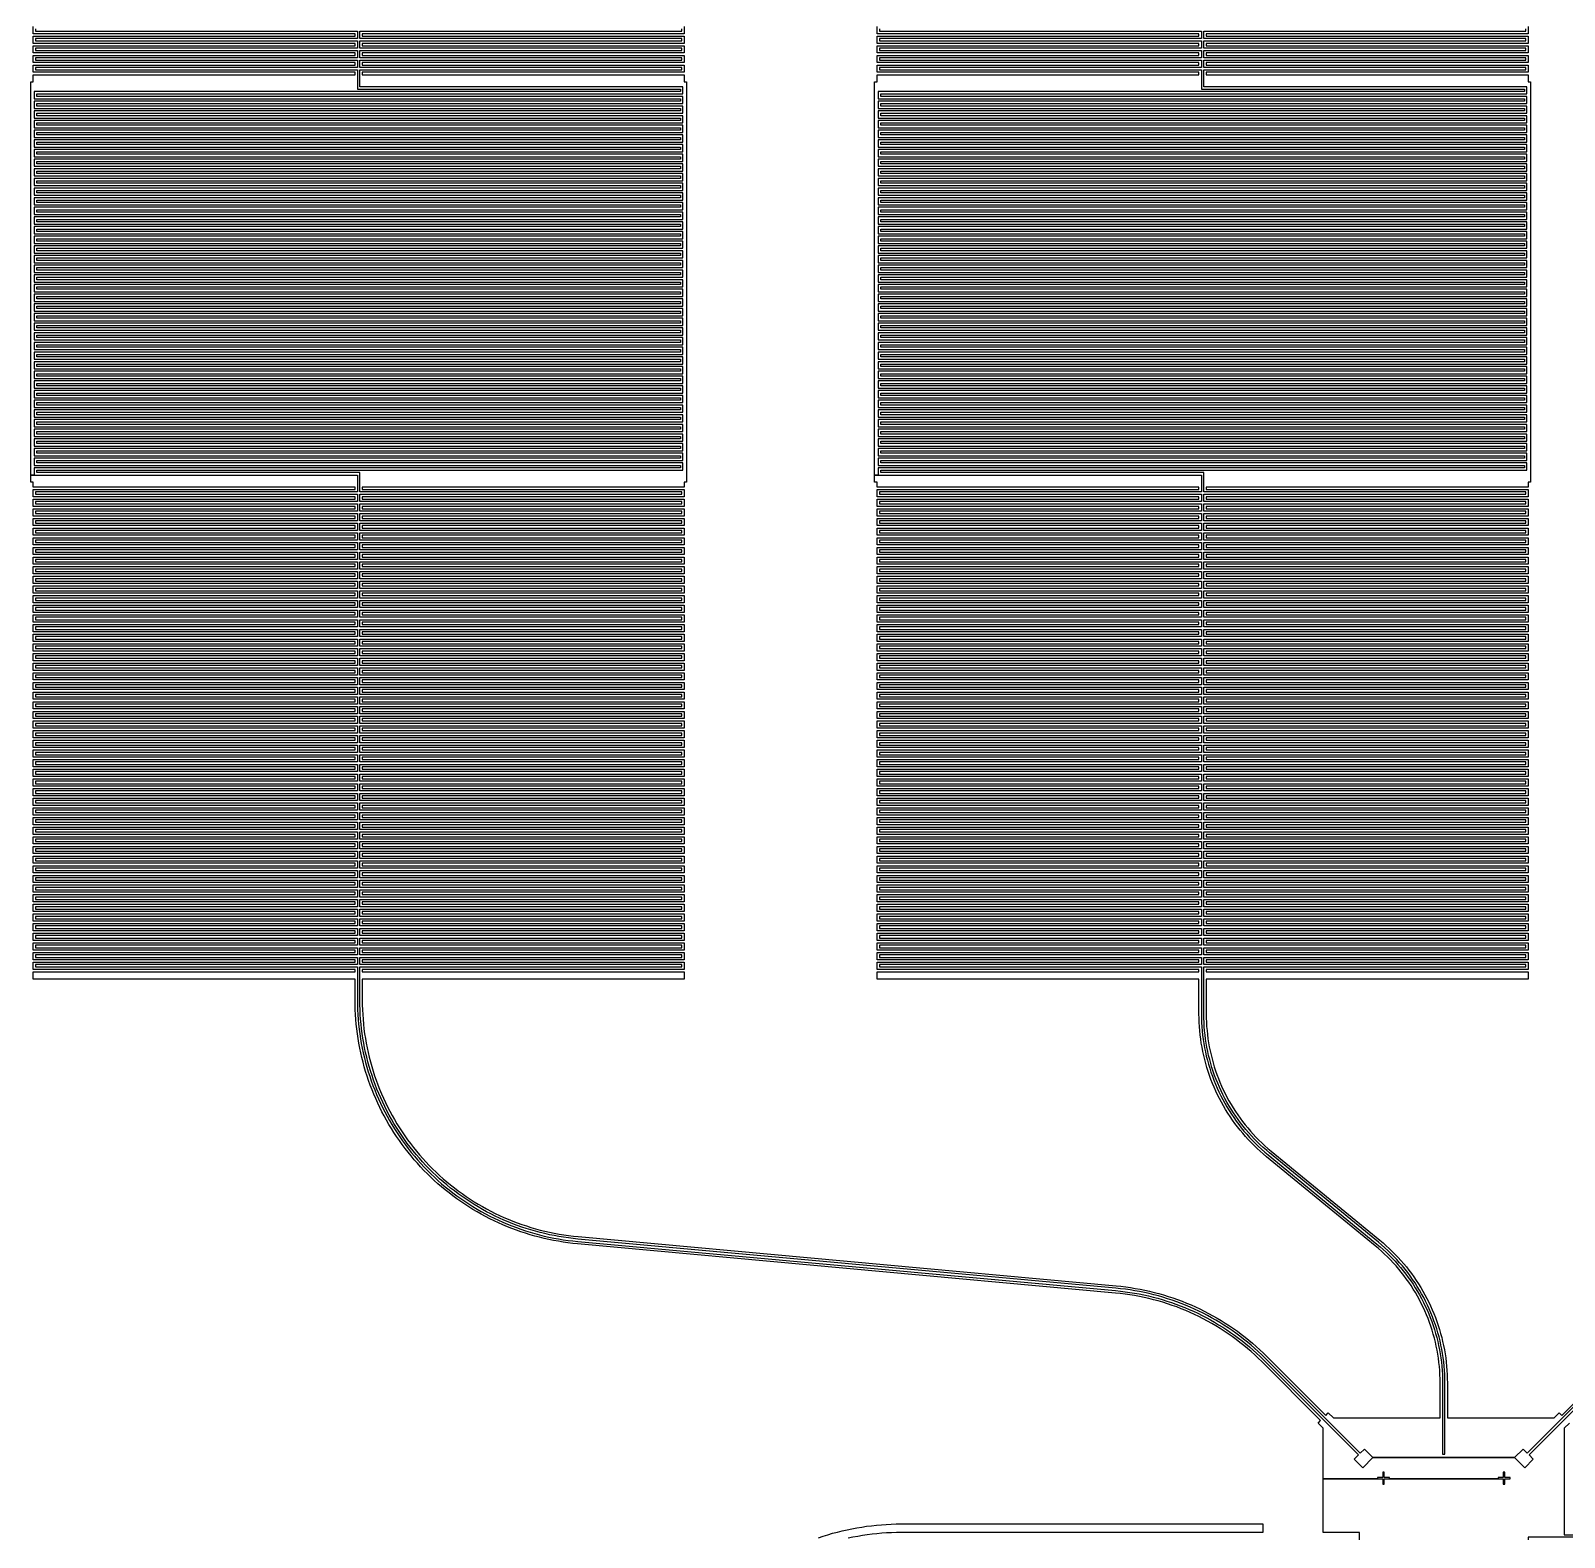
# Model space of a CAD drawing. Extents: x -2500 to 2500, y -2500 to 2500.
# Drawn here: x -1272 to 0, y 1 to 1250 of the extents above; entities that cross this region are included whole.
import ezdxf

# ---------------------------------------------------------------- set-up
doc = ezdxf.new("R2010")
doc.units = 0
doc.layers.add('L0D0', color=1, linetype='CONTINUOUS')

msp = doc.modelspace()

# ---------------------------------------------------------------- linework, layer by layer
at = {"layer": 'L0D0'}
for points in [[(-1268, 1252), (-1268, 1250), (-1001, 1250), (-1001, 1244), (-1268, 1244), (-1268, 1242), (-1001, 1242), (-1001, 1236), (-1268, 1236), (-1268, 1234), (-1001, 1234), (-1001, 1228), (-1268, 1228), (-1268, 1226), (-1001, 1226), (-1001, 1220), (-1268, 1220), (-1268, 1218), (-1001, 1218), (-1001, 1202), (-733, 1202), (-733, 1200), (-1269, 1200), (-1269, 1194), (-733, 1194), (-733, 1192), (-1269, 1192), (-1269, 1186), (-733, 1186), (-733, 1184), (-1269, 1184), (-1269, 1178), (-733, 1178), (-733, 1176), (-1269, 1176), (-1269, 1170), (-733, 1170), (-733, 1168), (-1269, 1168), (-1269, 1162), (-733, 1162), (-733, 1160), (-1269, 1160), (-1269, 1154), (-733, 1154), (-733, 1152), (-1269, 1152), (-1269, 1146), (-733, 1146), (-733, 1144), (-1269, 1144), (-1269, 1138), (-733, 1138), (-733, 1136), (-1269, 1136), (-1269, 1130), (-733, 1130), (-733, 1128), (-1269, 1128), (-1269, 1122), (-733, 1122), (-733, 1120), (-1269, 1120), (-1269, 1114), (-733, 1114), (-733, 1112), (-1269, 1112), (-1269, 1106), (-733, 1106), (-733, 1104), (-1269, 1104), (-1269, 1098), (-733, 1098), (-733, 1096), (-1269, 1096), (-1269, 1090), (-733, 1090), (-733, 1088), (-1269, 1088), (-1269, 1082), (-733, 1082), (-733, 1080), (-1269, 1080), (-1269, 1074), (-733, 1074), (-733, 1072), (-1269, 1072), (-1269, 1066), (-733, 1066), (-733, 1064), (-1269, 1064), (-1269, 1058), (-733, 1058), (-733, 1056), (-1269, 1056), (-1269, 1050), (-733, 1050), (-733, 1048), (-1269, 1048), (-1269, 1042), (-733, 1042), (-733, 1040), (-1269, 1040), (-1269, 1034), (-733, 1034), (-733, 1032), (-1269, 1032), (-1269, 1026), (-733, 1026), (-733, 1024), (-1269, 1024), (-1269, 1018), (-733, 1018), (-733, 1016), (-1269, 1016), (-1269, 1010), (-733, 1010), (-733, 1008), (-1269, 1008), (-1269, 1002), (-733, 1002), (-733, 1000), (-1269, 1000), (-1269, 994), (-733, 994), (-733, 992), (-1269, 992), (-1269, 986), (-733, 986), (-733, 984), (-1269, 984), (-1269, 978), (-733, 978), (-733, 976), (-1269, 976), (-1269, 970), (-733, 970), (-733, 968), (-1269, 968), (-1269, 962), (-733, 962), (-733, 960), (-1269, 960), (-1269, 954), (-733, 954), (-733, 952), (-1269, 952), (-1269, 946), (-733, 946), (-733, 944), (-1269, 944), (-1269, 938), (-733, 938), (-733, 936), (-1269, 936), (-1269, 930), (-733, 930), (-733, 928), (-1269, 928), (-1269, 922), (-733, 922), (-733, 920), (-1269, 920), (-1269, 914), (-733, 914), (-733, 912), (-1269, 912), (-1269, 906), (-733, 906), (-733, 904), (-1269, 904), (-1269, 898), (-733, 898), (-733, 896), (-1269, 896), (-1269, 890), (-733, 890), (-733, 888), (-1269, 888), (-1269, 882), (-1272, 882), (-1272, 1208), (-1270, 1208), (-1270, 1214), (-1003, 1214), (-1003, 1216), (-1270, 1216), (-1270, 1222), (-1003, 1222), (-1003, 1224), (-1270, 1224), (-1270, 1230), (-1003, 1230), (-1003, 1232), (-1270, 1232), (-1270, 1238), (-1003, 1238), (-1003, 1240), (-1270, 1240), (-1270, 1246), (-1003, 1246), (-1003, 1248), (-1270, 1248), (-1270, 1254)], [(66.874, 168.289), (-30.707, 70.707), (-34.243, 74.243), (-41.314, 67.172), (-158.686, 67.172), (-165.757, 74.243), (-169.293, 70.707), (-248.133, 149.547), (-250.979, 152.338), (-253.881, 155.072), (-256.836, 157.748), (-259.844, 160.364), (-262.903, 162.921), (-266.013, 165.416), (-269.171, 167.849), (-272.376, 170.219), (-275.629, 172.526), (-278.926, 174.767), (-282.267, 176.942), (-285.65, 179.05), (-289.075, 181.092), (-292.539, 183.064), (-296.042, 184.968), (-299.582, 186.802), (-303.158, 188.565), (-306.768, 190.257), (-310.411, 191.877), (-314.085, 193.424), (-317.789, 194.898), (-321.522, 196.299), (-325.282, 197.625), (-329.067, 198.877), (-332.876, 200.053), (-336.708, 201.153), (-340.561, 202.177), (-344.434, 203.124), (-348.324, 203.995), (-352.231, 204.788), (-356.153, 205.503), (-360.089, 206.141), (-364.036, 206.7), (-367.994, 207.181), (-371.96, 207.583), (-818.119, 248.375), (-822.077, 248.777), (-826.027, 249.258), (-829.966, 249.818), (-833.894, 250.456), (-837.808, 251.173), (-841.706, 251.968), (-845.588, 252.841), (-849.452, 253.791), (-853.296, 254.818), (-857.119, 255.922), (-860.919, 257.102), (-864.694, 258.358), (-868.444, 259.689), (-872.166, 261.095), (-875.86, 262.575), (-879.523, 264.128), (-883.154, 265.755), (-886.752, 267.453), (-890.316, 269.224), (-893.843, 271.065), (-897.333, 272.976), (-900.784, 274.957), (-904.194, 277.006), (-907.563, 279.123), (-910.889, 281.307), (-914.171, 283.557), (-917.406, 285.873), (-920.595, 288.252), (-923.736, 290.695), (-926.828, 293.2), (-929.868, 295.766), (-932.857, 298.393), (-935.793, 301.079), (-938.674, 303.823), (-941.5, 306.624), (-944.269, 309.481), (-946.981, 312.393), (-949.634, 315.358), (-952.227, 318.376), (-954.759, 321.446), (-957.229, 324.565), (-959.637, 327.733), (-961.98, 330.948), (-964.259, 334.21), (-966.472, 337.516), (-968.619, 340.867), (-970.698, 344.259), (-972.709, 347.692), (-974.651, 351.165), (-976.523, 354.676), (-978.325, 358.224), (-980.055, 361.807), (-981.713, 365.424), (-983.299, 369.073), (-984.811, 372.753), (-986.25, 376.463), (-987.614, 380.201), (-988.903, 383.965), (-990.116, 387.755), (-991.254, 391.567), (-992.315, 395.402), (-993.299, 399.258), (-994.206, 403.132), (-995.035, 407.023), (-995.787, 410.931), (-996.46, 414.852), (-997.054, 418.786), (-997.57, 422.732), (-998.006, 426.687), (-998.364, 430.65), (-998.642, 434.619), (-998.841, 438.593), (-998.96, 442.57), (-999, 446.548), (-999, 474), (-732, 474), (-732, 476), (-999, 476), (-999, 482), (-732, 482), (-732, 484), (-999, 484), (-999, 490), (-732, 490), (-732, 492), (-999, 492), (-999, 498), (-732, 498), (-732, 500), (-999, 500), (-999, 506), (-732, 506), (-732, 508), (-999, 508), (-999, 514), (-732, 514), (-732, 516), (-999, 516), (-999, 522), (-732, 522), (-732, 524), (-999, 524), (-999, 530), (-732, 530), (-732, 532), (-999, 532), (-999, 538), (-732, 538), (-732, 540), (-999, 540), (-999, 546), (-732, 546), (-732, 548), (-999, 548), (-999, 554), (-732, 554), (-732, 556), (-999, 556), (-999, 562), (-732, 562), (-732, 564), (-999, 564), (-999, 570), (-732, 570), (-732, 572), (-999, 572), (-999, 578), (-732, 578), (-732, 580), (-999, 580), (-999, 586), (-732, 586), (-732, 588), (-999, 588), (-999, 594), (-732, 594), (-732, 596), (-999, 596), (-999, 602), (-732, 602), (-732, 604), (-999, 604), (-999, 610), (-732, 610), (-732, 612), (-999, 612), (-999, 618), (-732, 618), (-732, 620), (-999, 620), (-999, 626), (-732, 626), (-732, 628), (-999, 628), (-999, 634), (-732, 634), (-732, 636), (-999, 636), (-999, 642), (-732, 642), (-732, 644), (-999, 644), (-999, 650), (-732, 650), (-732, 652), (-999, 652), (-999, 658), (-732, 658), (-732, 660), (-999, 660), (-999, 666), (-732, 666), (-732, 668), (-999, 668), (-999, 674), (-732, 674), (-732, 676), (-999, 676), (-999, 682), (-732, 682), (-732, 684), (-999, 684), (-999, 690), (-732, 690), (-732, 692), (-999, 692), (-999, 698), (-732, 698), (-732, 700), (-999, 700), (-999, 706), (-732, 706), (-732, 708), (-999, 708), (-999, 714), (-732, 714), (-732, 716), (-999, 716), (-999, 722), (-732, 722), (-732, 724), (-999, 724), (-999, 730), (-732, 730), (-732, 732), (-999, 732), (-999, 738), (-732, 738), (-732, 740), (-999, 740), (-999, 746), (-732, 746), (-732, 748), (-999, 748), (-999, 754), (-732, 754), (-732, 756), (-999, 756), (-999, 762), (-732, 762), (-732, 764), (-999, 764), (-999, 770), (-732, 770), (-732, 772), (-999, 772), (-999, 778), (-732, 778), (-732, 780), (-999, 780), (-999, 786), (-732, 786), (-732, 788), (-999, 788), (-999, 794), (-732, 794), (-732, 796), (-999, 796), (-999, 802), (-732, 802), (-732, 804), (-999, 804), (-999, 810), (-732, 810), (-732, 812), (-999, 812), (-999, 818), (-732, 818), (-732, 820), (-999, 820), (-999, 826), (-732, 826), (-732, 828), (-999, 828), (-999, 834), (-732, 834), (-732, 836), (-999, 836), (-999, 842), (-732, 842), (-732, 844), (-999, 844), (-999, 850), (-732, 850), (-732, 852), (-999, 852), (-999, 858), (-732, 858), (-732, 860), (-999, 860), (-999, 866), (-732, 866), (-732, 868), (-999, 868), (-999, 884), (-1267, 884), (-1267, 886), (-731, 886), (-731, 892), (-1267, 892), (-1267, 894), (-731, 894), (-731, 900), (-1267, 900), (-1267, 902), (-731, 902), (-731, 908), (-1267, 908), (-1267, 910), (-731, 910), (-731, 916), (-1267, 916), (-1267, 918), (-731, 918), (-731, 924), (-1267, 924), (-1267, 926), (-731, 926), (-731, 932), (-1267, 932), (-1267, 934), (-731, 934), (-731, 940), (-1267, 940), (-1267, 942), (-731, 942), (-731, 948), (-1267, 948), (-1267, 950), (-731, 950), (-731, 956), (-1267, 956), (-1267, 958), (-731, 958), (-731, 964), (-1267, 964), (-1267, 966), (-731, 966), (-731, 972), (-1267, 972), (-1267, 974), (-731, 974), (-731, 980), (-1267, 980), (-1267, 982), (-731, 982), (-731, 988), (-1267, 988), (-1267, 990), (-731, 990), (-731, 996), (-1267, 996), (-1267, 998), (-731, 998), (-731, 1004), (-1267, 1004), (-1267, 1006), (-731, 1006), (-731, 1012), (-1267, 1012), (-1267, 1014), (-731, 1014), (-731, 1020), (-1267, 1020), (-1267, 1022), (-731, 1022), (-731, 1028), (-1267, 1028), (-1267, 1030), (-731, 1030), (-731, 1036), (-1267, 1036), (-1267, 1038), (-731, 1038), (-731, 1044), (-1267, 1044), (-1267, 1046), (-731, 1046), (-731, 1052), (-1267, 1052), (-1267, 1054), (-731, 1054), (-731, 1060), (-1267, 1060), (-1267, 1062), (-731, 1062), (-731, 1068), (-1267, 1068), (-1267, 1070), (-731, 1070), (-731, 1076), (-1267, 1076), (-1267, 1078), (-731, 1078), (-731, 1084), (-1267, 1084), (-1267, 1086), (-731, 1086), (-731, 1092), (-1267, 1092), (-1267, 1094), (-731, 1094), (-731, 1100), (-1267, 1100), (-1267, 1102), (-731, 1102), (-731, 1108), (-1267, 1108), (-1267, 1110), (-731, 1110), (-731, 1116), (-1267, 1116), (-1267, 1118), (-731, 1118), (-731, 1124), (-1267, 1124), (-1267, 1126), (-731, 1126), (-731, 1132), (-1267, 1132), (-1267, 1134), (-731, 1134), (-731, 1140), (-1267, 1140), (-1267, 1142), (-731, 1142), (-731, 1148), (-1267, 1148), (-1267, 1150), (-731, 1150), (-731, 1156), (-1267, 1156), (-1267, 1158), (-731, 1158), (-731, 1164), (-1267, 1164), (-1267, 1166), (-731, 1166), (-731, 1172), (-1267, 1172), (-1267, 1174), (-731, 1174), (-731, 1180), (-1267, 1180), (-1267, 1182), (-731, 1182), (-731, 1188), (-1267, 1188), (-1267, 1190), (-731, 1190), (-731, 1196), (-1267, 1196), (-1267, 1198), (-731, 1198), (-731, 1204), (-999, 1204), (-999, 1218), (-732, 1218), (-732, 1220), (-999, 1220), (-999, 1226), (-732, 1226), (-732, 1228), (-999, 1228), (-999, 1234), (-732, 1234), (-732, 1236), (-999, 1236), (-999, 1242), (-732, 1242), (-732, 1244), (-999, 1244), (-999, 1250), (-732, 1250), (-732, 1252)], [(-730, 1254), (-730, 1248), (-997, 1248), (-997, 1246), (-730, 1246), (-730, 1240), (-997, 1240), (-997, 1238), (-730, 1238), (-730, 1232), (-997, 1232), (-997, 1230), (-730, 1230), (-730, 1224), (-997, 1224), (-997, 1222), (-730, 1222), (-730, 1216), (-997, 1216), (-997, 1214), (-730, 1214), (-730, 1208), (-728, 1208), (-728, 876), (-730, 876), (-730, 872), (-997, 872), (-997, 870), (-730, 870), (-730, 864), (-997, 864), (-997, 862), (-730, 862), (-730, 856), (-997, 856), (-997, 854), (-730, 854), (-730, 848), (-997, 848), (-997, 846), (-730, 846), (-730, 840), (-997, 840), (-997, 838), (-730, 838), (-730, 832), (-997, 832), (-997, 830), (-730, 830), (-730, 824), (-997, 824), (-997, 822), (-730, 822), (-730, 816), (-997, 816), (-997, 814), (-730, 814), (-730, 808), (-997, 808), (-997, 806), (-730, 806), (-730, 800), (-997, 800), (-997, 798), (-730, 798), (-730, 792), (-997, 792), (-997, 790), (-730, 790), (-730, 784), (-997, 784), (-997, 782), (-730, 782), (-730, 776), (-997, 776), (-997, 774), (-730, 774), (-730, 768), (-997, 768), (-997, 766), (-730, 766), (-730, 760), (-997, 760), (-997, 758), (-730, 758), (-730, 752), (-997, 752), (-997, 750), (-730, 750), (-730, 744), (-997, 744), (-997, 742), (-730, 742), (-730, 736), (-997, 736), (-997, 734), (-730, 734), (-730, 728), (-997, 728), (-997, 726), (-730, 726), (-730, 720), (-997, 720), (-997, 718), (-730, 718), (-730, 712), (-997, 712), (-997, 710), (-730, 710), (-730, 704), (-997, 704), (-997, 702), (-730, 702), (-730, 696), (-997, 696), (-997, 694), (-730, 694), (-730, 688), (-997, 688), (-997, 686), (-730, 686), (-730, 680), (-997, 680), (-997, 678), (-730, 678), (-730, 672), (-997, 672), (-997, 670), (-730, 670), (-730, 664), (-997, 664), (-997, 662), (-730, 662), (-730, 656), (-997, 656), (-997, 654), (-730, 654), (-730, 648), (-997, 648), (-997, 646), (-730, 646), (-730, 640), (-997, 640), (-997, 638), (-730, 638), (-730, 632), (-997, 632), (-997, 630), (-730, 630), (-730, 624), (-997, 624), (-997, 622), (-730, 622), (-730, 616), (-997, 616), (-997, 614), (-730, 614), (-730, 608), (-997, 608), (-997, 606), (-730, 606), (-730, 600), (-997, 600), (-997, 598), (-730, 598), (-730, 592), (-997, 592), (-997, 590), (-730, 590), (-730, 584), (-997, 584), (-997, 582), (-730, 582), (-730, 576), (-997, 576), (-997, 574), (-730, 574), (-730, 568), (-997, 568), (-997, 566), (-730, 566), (-730, 560), (-997, 560), (-997, 558), (-730, 558), (-730, 552), (-997, 552), (-997, 550), (-730, 550), (-730, 544), (-997, 544), (-997, 542), (-730, 542), (-730, 536), (-997, 536), (-997, 534), (-730, 534), (-730, 528), (-997, 528), (-997, 526), (-730, 526), (-730, 520), (-997, 520), (-997, 518), (-730, 518), (-730, 512), (-997, 512), (-997, 510), (-730, 510), (-730, 504), (-997, 504), (-997, 502), (-730, 502), (-730, 496), (-997, 496), (-997, 494), (-730, 494), (-730, 488), (-997, 488), (-997, 486), (-730, 486), (-730, 480), (-997, 480), (-997, 478), (-730, 478), (-730, 472), (-997, 472), (-997, 470), (-730, 470), (-730, 464), (-997, 464), (-997, 446.548), (-996.96, 442.556), (-996.838, 438.565), (-996.636, 434.577), (-996.353, 430.594), (-995.989, 426.618), (-995.545, 422.65), (-995.02, 418.691), (-994.416, 414.745), (-993.731, 410.811), (-992.967, 406.892), (-992.124, 402.989), (-991.202, 399.104), (-990.201, 395.239), (-989.122, 391.394), (-987.965, 387.573), (-986.731, 383.775), (-985.421, 380.004), (-984.034, 376.259), (-982.571, 372.544), (-981.034, 368.859), (-979.422, 365.206), (-977.737, 361.586), (-975.978, 358.001), (-974.148, 354.453), (-972.245, 350.942), (-970.272, 347.471), (-968.229, 344.04), (-966.117, 340.652), (-963.937, 337.307), (-961.689, 334.006), (-959.375, 330.753), (-956.995, 327.546), (-954.551, 324.389), (-952.043, 321.282), (-949.473, 318.226), (-946.842, 315.223), (-944.15, 312.274), (-941.399, 309.38), (-938.59, 306.542), (-935.724, 303.762), (-932.802, 301.04), (-929.826, 298.379), (-926.796, 295.778), (-923.714, 293.239), (-920.582, 290.763), (-917.4, 288.351), (-914.169, 286.004), (-910.892, 283.724), (-907.569, 281.509), (-904.202, 279.363), (-900.792, 277.286), (-897.341, 275.278), (-893.85, 273.34), (-890.32, 271.473), (-886.753, 269.679), (-883.151, 267.957), (-879.514, 266.308), (-875.845, 264.734), (-872.144, 263.234), (-868.414, 261.809), (-864.656, 260.461), (-860.871, 259.189), (-857.061, 257.993), (-853.228, 256.876), (-849.373, 255.836), (-845.498, 254.874), (-841.604, 253.992), (-837.692, 253.188), (-833.766, 252.464), (-829.825, 251.819), (-825.872, 251.255), (-821.909, 250.771), (-817.937, 250.367), (-371.778, 209.575), (-367.772, 209.169), (-363.775, 208.683), (-359.789, 208.118), (-355.814, 207.474), (-351.853, 206.752), (-347.907, 205.951), (-343.978, 205.072), (-340.067, 204.115), (-336.175, 203.081), (-332.305, 201.969), (-328.458, 200.782), (-324.635, 199.518), (-320.838, 198.178), (-317.068, 196.764), (-313.327, 195.275), (-309.616, 193.712), (-305.937, 192.076), (-302.291, 190.367), (-298.68, 188.587), (-295.105, 186.735), (-291.567, 184.812), (-288.068, 182.82), (-284.609, 180.758), (-281.192, 178.629), (-277.818, 176.432), (-274.488, 174.168), (-271.203, 171.839), (-267.966, 169.446), (-264.776, 166.988), (-261.636, 164.468), (-258.547, 161.886), (-255.509, 159.243), (-252.524, 156.541), (-249.593, 153.78), (-246.718, 150.961), (-197.879, 102.121), (-195.757, 104.243), (-191.515, 100), (-103, 100), (-103, 129.018), (-103.04, 132.437), (-103.159, 135.855), (-103.358, 139.269), (-103.636, 142.677), (-103.993, 146.078), (-104.43, 149.469), (-104.945, 152.85), (-105.538, 156.217), (-106.21, 159.57), (-106.96, 162.906), (-107.786, 166.224), (-108.69, 169.522), (-109.671, 172.798), (-110.727, 176.051), (-111.859, 179.277), (-113.065, 182.477), (-114.346, 185.648), (-115.7, 188.788), (-117.126, 191.896), (-118.625, 194.969), (-120.194, 198.007), (-121.834, 201.008), (-123.543, 203.97), (-125.321, 206.891), (-127.166, 209.77), (-129.078, 212.605), (-131.055, 215.395), (-133.096, 218.139), (-135.201, 220.834), (-137.367, 223.479), (-139.595, 226.074), (-141.883, 228.615), (-144.229, 231.103), (-146.632, 233.536), (-149.091, 235.912), (-151.605, 238.23), (-154.171, 240.49), (-156.79, 242.688), (-247.014, 316.672), (-249.671, 318.901), (-252.276, 321.19), (-254.829, 323.537), (-257.328, 325.942), (-259.771, 328.402), (-262.159, 330.917), (-264.488, 333.486), (-266.759, 336.107), (-268.97, 338.779), (-271.12, 341.5), (-273.208, 344.269), (-275.232, 347.084), (-277.192, 349.945), (-279.086, 352.85), (-280.915, 355.797), (-282.676, 358.784), (-284.369, 361.811), (-285.993, 364.875), (-287.547, 367.975), (-289.03, 371.109), (-290.442, 374.277), (-291.782, 377.475), (-293.048, 380.704), (-294.242, 383.96), (-295.361, 387.242), (-296.406, 390.549), (-297.375, 393.878), (-298.269, 397.229), (-299.087, 400.599), (-299.828, 403.987), (-300.492, 407.39), (-301.078, 410.808), (-301.587, 414.239), (-302.018, 417.679), (-302.372, 421.129), (-302.646, 424.586), (-302.843, 428.049), (-302.961, 431.514), (-303, 434.982), (-303, 464), (-570, 464), (-570, 470), (-303, 470), (-303, 472), (-570, 472), (-570, 478), (-303, 478), (-303, 480), (-570, 480), (-570, 486), (-303, 486), (-303, 488), (-570, 488), (-570, 494), (-303, 494), (-303, 496), (-570, 496), (-570, 502), (-303, 502), (-303, 504), (-570, 504), (-570, 510), (-303, 510), (-303, 512), (-570, 512), (-570, 518), (-303, 518), (-303, 520), (-570, 520), (-570, 526), (-303, 526), (-303, 528), (-570, 528), (-570, 534), (-303, 534), (-303, 536), (-570, 536), (-570, 542), (-303, 542), (-303, 544), (-570, 544), (-570, 550), (-303, 550), (-303, 552), (-570, 552), (-570, 558), (-303, 558), (-303, 560), (-570, 560), (-570, 566), (-303, 566), (-303, 568), (-570, 568), (-570, 574), (-303, 574), (-303, 576), (-570, 576), (-570, 582), (-303, 582), (-303, 584), (-570, 584), (-570, 590), (-303, 590), (-303, 592), (-570, 592), (-570, 598), (-303, 598), (-303, 600), (-570, 600), (-570, 606), (-303, 606), (-303, 608), (-570, 608), (-570, 614), (-303, 614), (-303, 616), (-570, 616), (-570, 622), (-303, 622), (-303, 624), (-570, 624), (-570, 630), (-303, 630), (-303, 632), (-570, 632), (-570, 638), (-303, 638), (-303, 640), (-570, 640), (-570, 646), (-303, 646), (-303, 648), (-570, 648), (-570, 654), (-303, 654), (-303, 656), (-570, 656), (-570, 662), (-303, 662), (-303, 664), (-570, 664), (-570, 670), (-303, 670), (-303, 672), (-570, 672), (-570, 678), (-303, 678), (-303, 680), (-570, 680), (-570, 686), (-303, 686), (-303, 688), (-570, 688), (-570, 694), (-303, 694), (-303, 696), (-570, 696), (-570, 702), (-303, 702), (-303, 704), (-570, 704), (-570, 710), (-303, 710), (-303, 712), (-570, 712), (-570, 718), (-303, 718), (-303, 720), (-570, 720), (-570, 726), (-303, 726), (-303, 728), (-570, 728), (-570, 734), (-303, 734), (-303, 736), (-570, 736), (-570, 742), (-303, 742), (-303, 744), (-570, 744), (-570, 750), (-303, 750), (-303, 752), (-570, 752), (-570, 758), (-303, 758), (-303, 760), (-570, 760), (-570, 766), (-303, 766), (-303, 768), (-570, 768), (-570, 774), (-303, 774), (-303, 776), (-570, 776), (-570, 782), (-303, 782), (-303, 784), (-570, 784), (-570, 790), (-303, 790), (-303, 792), (-570, 792), (-570, 798), (-303, 798), (-303, 800), (-570, 800), (-570, 806), (-303, 806), (-303, 808), (-570, 808), (-570, 814), (-303, 814), (-303, 816), (-570, 816), (-570, 822), (-303, 822), (-303, 824), (-570, 824), (-570, 830), (-303, 830), (-303, 832), (-570, 832), (-570, 838), (-303, 838), (-303, 840), (-570, 840), (-570, 846), (-303, 846), (-303, 848), (-570, 848), (-570, 854), (-303, 854), (-303, 856), (-570, 856), (-570, 862), (-303, 862), (-303, 864), (-570, 864), (-570, 870), (-303, 870), (-303, 872), (-570, 872), (-570, 876), (-572, 876), (-572, 882), (-569, 882), (-301, 882), (-301, 868), (-568, 868), (-568, 866), (-301, 866), (-301, 860), (-568, 860), (-568, 858), (-301, 858), (-301, 852), (-568, 852), (-568, 850), (-301, 850), (-301, 844), (-568, 844), (-568, 842), (-301, 842), (-301, 836), (-568, 836), (-568, 834), (-301, 834), (-301, 828), (-568, 828), (-568, 826), (-301, 826), (-301, 820), (-568, 820), (-568, 818), (-301, 818), (-301, 812), (-568, 812), (-568, 810), (-301, 810), (-301, 804), (-568, 804), (-568, 802), (-301, 802), (-301, 796), (-568, 796), (-568, 794), (-301, 794), (-301, 788), (-568, 788), (-568, 786), (-301, 786), (-301, 780), (-568, 780), (-568, 778), (-301, 778), (-301, 772), (-568, 772), (-568, 770), (-301, 770), (-301, 764), (-568, 764), (-568, 762), (-301, 762), (-301, 756), (-568, 756), (-568, 754), (-301, 754), (-301, 748), (-568, 748), (-568, 746), (-301, 746), (-301, 740), (-568, 740), (-568, 738), (-301, 738), (-301, 732), (-568, 732), (-568, 730), (-301, 730), (-301, 724), (-568, 724), (-568, 722), (-301, 722), (-301, 716), (-568, 716), (-568, 714), (-301, 714), (-301, 708), (-568, 708), (-568, 706), (-301, 706), (-301, 700), (-568, 700), (-568, 698), (-301, 698), (-301, 692), (-568, 692), (-568, 690), (-301, 690), (-301, 684), (-568, 684), (-568, 682), (-301, 682), (-301, 676), (-568, 676), (-568, 674), (-301, 674), (-301, 668), (-568, 668), (-568, 666), (-301, 666), (-301, 660), (-568, 660), (-568, 658), (-301, 658), (-301, 652), (-568, 652), (-568, 650), (-301, 650), (-301, 644), (-568, 644), (-568, 642), (-301, 642), (-301, 636), (-568, 636), (-568, 634), (-301, 634), (-301, 628), (-568, 628), (-568, 626), (-301, 626), (-301, 620), (-568, 620), (-568, 618), (-301, 618), (-301, 612), (-568, 612), (-568, 610), (-301, 610), (-301, 604), (-568, 604), (-568, 602), (-301, 602), (-301, 596), (-568, 596), (-568, 594), (-301, 594), (-301, 588), (-568, 588), (-568, 586), (-301, 586), (-301, 580), (-568, 580), (-568, 578), (-301, 578), (-301, 572), (-568, 572), (-568, 570), (-301, 570), (-301, 564), (-568, 564), (-568, 562), (-301, 562), (-301, 556), (-568, 556), (-568, 554), (-301, 554), (-301, 548), (-568, 548), (-568, 546), (-301, 546), (-301, 540), (-568, 540), (-568, 538), (-301, 538), (-301, 532), (-568, 532), (-568, 530), (-301, 530), (-301, 524), (-568, 524), (-568, 522), (-301, 522), (-301, 516), (-568, 516), (-568, 514), (-301, 514), (-301, 508), (-568, 508), (-568, 506), (-301, 506), (-301, 500), (-568, 500), (-568, 498), (-301, 498), (-301, 492), (-568, 492), (-568, 490), (-301, 490), (-301, 484), (-568, 484), (-568, 482), (-301, 482), (-301, 476), (-568, 476), (-568, 474), (-301, 474), (-301, 434.982), (-300.959, 431.47), (-300.837, 427.959), (-300.632, 424.453), (-300.347, 420.952), (-299.98, 417.458), (-299.532, 413.974), (-299.002, 410.502), (-298.393, 407.043), (-297.703, 403.599), (-296.933, 400.171), (-296.083, 396.763), (-295.155, 393.375), (-294.148, 390.01), (-293.063, 386.67), (-291.9, 383.355), (-290.661, 380.068), (-289.345, 376.811), (-287.955, 373.586), (-286.489, 370.393), (-284.95, 367.236), (-283.338, 364.115), (-281.653, 361.033), (-279.898, 357.991), (-278.072, 354.99), (-276.176, 352.033), (-274.213, 349.12), (-272.182, 346.254), (-270.085, 343.436), (-267.923, 340.668), (-265.697, 337.95), (-263.409, 335.285), (-261.059, 332.674), (-258.65, 330.119), (-256.181, 327.62), (-253.655, 325.179), (-251.073, 322.798), (-248.436, 320.477), (-245.746, 318.219), (-155.522, 244.235), (-152.868, 242.006), (-150.266, 239.716), (-147.718, 237.366), (-145.225, 234.958), (-142.789, 232.492), (-140.412, 229.97), (-138.093, 227.394), (-135.835, 224.764), (-133.639, 222.083), (-131.506, 219.351), (-129.436, 216.571), (-127.433, 213.742), (-125.495, 210.869), (-123.625, 207.95), (-121.823, 204.989), (-120.091, 201.987), (-118.428, 198.946), (-116.837, 195.867), (-115.319, 192.751), (-113.872, 189.601), (-112.5, 186.418), (-111.202, 183.204), (-109.979, 179.961), (-108.832, 176.691), (-107.762, 173.394), (-106.768, 170.073), (-105.852, 166.731), (-105.013, 163.368), (-104.254, 159.986), (-103.573, 156.587), (-102.971, 153.174), (-102.449, 149.747), (-102.007, 146.31), (-101.645, 142.863), (-101.363, 139.408), (-101.161, 135.948), (-101.04, 132.484), (-101, 129.018), (-101, 70), (-99, 70), (-99, 129.018), (-99.041, 132.53), (-99.163, 136.041), (-99.368, 139.547), (-99.653, 143.048), (-100.02, 146.542), (-100.468, 150.026), (-100.998, 153.498), (-101.607, 156.957), (-102.297, 160.401), (-103.067, 163.829), (-103.917, 167.237), (-104.845, 170.625), (-105.852, 173.99), (-106.937, 177.33), (-108.1, 180.645), (-109.339, 183.932), (-110.655, 187.189), (-112.045, 190.414), (-113.511, 193.607), (-115.05, 196.764), (-116.662, 199.885), (-118.347, 202.967), (-120.102, 206.009), (-121.928, 209.01), (-123.824, 211.967), (-125.787, 214.88), (-127.818, 217.746), (-129.915, 220.564), (-132.077, 223.332), (-134.303, 226.05), (-136.591, 228.715), (-138.941, 231.326), (-141.35, 233.881), (-143.819, 236.38), (-146.345, 238.821), (-148.927, 241.202), (-151.564, 243.523), (-154.254, 245.781), (-244.478, 319.765), (-247.132, 321.994), (-249.734, 324.284), (-252.282, 326.634), (-254.775, 329.042), (-257.211, 331.508), (-259.588, 334.03), (-261.907, 336.606), (-264.165, 339.236), (-266.361, 341.917), (-268.494, 344.649), (-270.564, 347.429), (-272.567, 350.258), (-274.505, 353.131), (-276.375, 356.05), (-278.177, 359.011), (-279.909, 362.013), (-281.572, 365.054), (-283.163, 368.133), (-284.681, 371.249), (-286.128, 374.399), (-287.5, 377.582), (-288.798, 380.796), (-290.021, 384.039), (-291.168, 387.309), (-292.238, 390.606), (-293.232, 393.927), (-294.148, 397.269), (-294.987, 400.632), (-295.746, 404.014), (-296.427, 407.413), (-297.029, 410.826), (-297.551, 414.253), (-297.993, 417.69), (-298.355, 421.137), (-298.637, 424.592), (-298.839, 428.052), (-298.96, 431.516), (-299, 434.982), (-299, 474), (-32, 474), (-32, 476), (-299, 476), (-299, 482), (-32, 482), (-32, 484), (-299, 484), (-299, 490), (-32, 490), (-32, 492), (-299, 492), (-299, 498), (-32, 498), (-32, 500), (-299, 500), (-299, 506), (-32, 506), (-32, 508), (-299, 508), (-299, 514), (-32, 514), (-32, 516), (-299, 516), (-299, 522), (-32, 522), (-32, 524), (-299, 524), (-299, 530), (-32, 530), (-32, 532), (-299, 532), (-299, 538), (-32, 538), (-32, 540), (-299, 540), (-299, 546), (-32, 546), (-32, 548), (-299, 548), (-299, 554), (-32, 554), (-32, 556), (-299, 556), (-299, 562), (-32, 562), (-32, 564), (-299, 564), (-299, 570), (-32, 570), (-32, 572), (-299, 572), (-299, 578), (-32, 578), (-32, 580), (-299, 580), (-299, 586), (-32, 586), (-32, 588), (-299, 588), (-299, 594), (-32, 594), (-32, 596), (-299, 596), (-299, 602), (-32, 602), (-32, 604), (-299, 604), (-299, 610), (-32, 610), (-32, 612), (-299, 612), (-299, 618), (-32, 618), (-32, 620), (-299, 620), (-299, 626), (-32, 626), (-32, 628), (-299, 628), (-299, 634), (-32, 634), (-32, 636), (-299, 636), (-299, 642), (-32, 642), (-32, 644), (-299, 644), (-299, 650), (-32, 650), (-32, 652), (-299, 652), (-299, 658), (-32, 658), (-32, 660), (-299, 660), (-299, 666), (-32, 666), (-32, 668), (-299, 668), (-299, 674), (-32, 674), (-32, 676), (-299, 676), (-299, 682), (-32, 682), (-32, 684), (-299, 684), (-299, 690), (-32, 690), (-32, 692), (-299, 692), (-299, 698), (-32, 698), (-32, 700), (-299, 700), (-299, 706), (-32, 706), (-32, 708), (-299, 708), (-299, 714), (-32, 714), (-32, 716), (-299, 716), (-299, 722), (-32, 722), (-32, 724), (-299, 724), (-299, 730), (-32, 730), (-32, 732), (-299, 732), (-299, 738), (-32, 738), (-32, 740), (-299, 740), (-299, 746), (-32, 746), (-32, 748), (-299, 748), (-299, 754), (-32, 754), (-32, 756), (-299, 756), (-299, 762), (-32, 762), (-32, 764), (-299, 764), (-299, 770), (-32, 770), (-32, 772), (-299, 772), (-299, 778), (-32, 778), (-32, 780), (-299, 780), (-299, 786), (-32, 786), (-32, 788), (-299, 788), (-299, 794), (-32, 794), (-32, 796), (-299, 796), (-299, 802), (-32, 802), (-32, 804), (-299, 804), (-299, 810), (-32, 810), (-32, 812), (-299, 812), (-299, 818), (-32, 818), (-32, 820), (-299, 820), (-299, 826), (-32, 826), (-32, 828), (-299, 828), (-299, 834), (-32, 834), (-32, 836), (-299, 836), (-299, 842), (-32, 842), (-32, 844), (-299, 844), (-299, 850), (-32, 850), (-32, 852), (-299, 852), (-299, 858), (-32, 858), (-32, 860), (-299, 860), (-299, 866), (-32, 866), (-32, 868), (-299, 868), (-299, 884), (-567, 884), (-567, 886), (-31, 886), (-31, 892), (-567, 892), (-567, 894), (-31, 894), (-31, 900), (-567, 900), (-567, 902), (-31, 902), (-31, 908), (-567, 908), (-567, 910), (-31, 910), (-31, 916), (-567, 916), (-567, 918), (-31, 918), (-31, 924), (-567, 924), (-567, 926), (-31, 926), (-31, 932), (-567, 932), (-567, 934), (-31, 934), (-31, 940), (-567, 940), (-567, 942), (-31, 942), (-31, 948), (-567, 948), (-567, 950), (-31, 950), (-31, 956), (-567, 956), (-567, 958), (-31, 958), (-31, 964), (-567, 964), (-567, 966), (-31, 966), (-31, 972), (-567, 972), (-567, 974), (-31, 974), (-31, 980), (-567, 980), (-567, 982), (-31, 982), (-31, 988), (-567, 988), (-567, 990), (-31, 990), (-31, 996), (-567, 996), (-567, 998), (-31, 998), (-31, 1004), (-567, 1004), (-567, 1006), (-31, 1006), (-31, 1012), (-567, 1012), (-567, 1014), (-31, 1014), (-31, 1020), (-567, 1020), (-567, 1022), (-31, 1022), (-31, 1028), (-567, 1028), (-567, 1030), (-31, 1030), (-31, 1036), (-567, 1036), (-567, 1038), (-31, 1038), (-31, 1044), (-567, 1044), (-567, 1046), (-31, 1046), (-31, 1052), (-567, 1052), (-567, 1054), (-31, 1054), (-31, 1060), (-567, 1060), (-567, 1062), (-31, 1062), (-31, 1068), (-567, 1068), (-567, 1070), (-31, 1070), (-31, 1076), (-567, 1076), (-567, 1078), (-31, 1078), (-31, 1084), (-567, 1084), (-567, 1086), (-31, 1086), (-31, 1092), (-567, 1092), (-567, 1094), (-31, 1094), (-31, 1100), (-567, 1100), (-567, 1102), (-31, 1102), (-31, 1108), (-567, 1108), (-567, 1110), (-31, 1110), (-31, 1116), (-567, 1116), (-567, 1118), (-31, 1118), (-31, 1124), (-567, 1124), (-567, 1126), (-31, 1126), (-31, 1132), (-567, 1132), (-567, 1134), (-31, 1134), (-31, 1140), (-567, 1140), (-567, 1142), (-31, 1142), (-31, 1148), (-567, 1148), (-567, 1150), (-31, 1150), (-31, 1156), (-567, 1156), (-567, 1158), (-31, 1158), (-31, 1164), (-567, 1164), (-567, 1166), (-31, 1166), (-31, 1172), (-567, 1172), (-567, 1174), (-31, 1174), (-31, 1180), (-567, 1180), (-567, 1182), (-31, 1182), (-31, 1188), (-567, 1188), (-567, 1190), (-31, 1190), (-31, 1196), (-567, 1196), (-567, 1198), (-31, 1198), (-31, 1204), (-299, 1204), (-299, 1218), (-32, 1218), (-32, 1220), (-299, 1220), (-299, 1226), (-32, 1226), (-32, 1228), (-299, 1228), (-299, 1234), (-32, 1234), (-32, 1236), (-299, 1236), (-299, 1242), (-32, 1242), (-32, 1244), (-299, 1244), (-299, 1250), (-32, 1250), (-32, 1252)], [(-568, 1252), (-568, 1250), (-301, 1250), (-301, 1244), (-568, 1244), (-568, 1242), (-301, 1242), (-301, 1236), (-568, 1236), (-568, 1234), (-301, 1234), (-301, 1228), (-568, 1228), (-568, 1226), (-301, 1226), (-301, 1220), (-568, 1220), (-568, 1218), (-301, 1218), (-301, 1202), (-33, 1202), (-33, 1200), (-569, 1200), (-569, 1194), (-33, 1194), (-33, 1192), (-569, 1192), (-569, 1186), (-33, 1186), (-33, 1184), (-569, 1184), (-569, 1178), (-33, 1178), (-33, 1176), (-569, 1176), (-569, 1170), (-33, 1170), (-33, 1168), (-569, 1168), (-569, 1162), (-33, 1162), (-33, 1160), (-569, 1160), (-569, 1154), (-33, 1154), (-33, 1152), (-569, 1152), (-569, 1146), (-33, 1146), (-33, 1144), (-569, 1144), (-569, 1138), (-33, 1138), (-33, 1136), (-569, 1136), (-569, 1130), (-33, 1130), (-33, 1128), (-569, 1128), (-569, 1122), (-33, 1122), (-33, 1120), (-569, 1120), (-569, 1114), (-33, 1114), (-33, 1112), (-569, 1112), (-569, 1106), (-33, 1106), (-33, 1104), (-569, 1104), (-569, 1098), (-33, 1098), (-33, 1096), (-569, 1096), (-569, 1090), (-33, 1090), (-33, 1088), (-569, 1088), (-569, 1082), (-33, 1082), (-33, 1080), (-569, 1080), (-569, 1074), (-33, 1074), (-33, 1072), (-569, 1072), (-569, 1066), (-33, 1066), (-33, 1064), (-569, 1064), (-569, 1058), (-33, 1058), (-33, 1056), (-569, 1056), (-569, 1050), (-33, 1050), (-33, 1048), (-569, 1048), (-569, 1042), (-33, 1042), (-33, 1040), (-569, 1040), (-569, 1034), (-33, 1034), (-33, 1032), (-569, 1032), (-569, 1026), (-33, 1026), (-33, 1024), (-569, 1024), (-569, 1018), (-33, 1018), (-33, 1016), (-569, 1016), (-569, 1010), (-33, 1010), (-33, 1008), (-569, 1008), (-569, 1002), (-33, 1002), (-33, 1000), (-569, 1000), (-569, 994), (-33, 994), (-33, 992), (-569, 992), (-569, 986), (-33, 986), (-33, 984), (-569, 984), (-569, 978), (-33, 978), (-33, 976), (-569, 976), (-569, 970), (-33, 970), (-33, 968), (-569, 968), (-569, 962), (-33, 962), (-33, 960), (-569, 960), (-569, 954), (-33, 954), (-33, 952), (-569, 952), (-569, 946), (-33, 946), (-33, 944), (-569, 944), (-569, 938), (-33, 938), (-33, 936), (-569, 936), (-569, 930), (-33, 930), (-33, 928), (-569, 928), (-569, 922), (-33, 922), (-33, 920), (-569, 920), (-569, 914), (-33, 914), (-33, 912), (-569, 912), (-569, 906), (-33, 906), (-33, 904), (-569, 904), (-569, 898), (-33, 898), (-33, 896), (-569, 896), (-569, 890), (-33, 890), (-33, 888), (-569, 888), (-569, 882), (-572, 882), (-572, 1208), (-570, 1208), (-570, 1214), (-303, 1214), (-303, 1216), (-570, 1216), (-570, 1222), (-303, 1222), (-303, 1224), (-570, 1224), (-570, 1230), (-303, 1230), (-303, 1232), (-570, 1232), (-570, 1238), (-303, 1238), (-303, 1240), (-570, 1240), (-570, 1246), (-303, 1246), (-303, 1248), (-570, 1248), (-570, 1254)], [(-30, 1254), (-30, 1248), (-297, 1248), (-297, 1246), (-30, 1246), (-30, 1240), (-297, 1240), (-297, 1238), (-30, 1238), (-30, 1232), (-297, 1232), (-297, 1230), (-30, 1230), (-30, 1224), (-297, 1224), (-297, 1222), (-30, 1222), (-30, 1216), (-297, 1216), (-297, 1214), (-30, 1214), (-30, 1208), (-28, 1208), (-28, 876), (-30, 876), (-30, 872), (-297, 872), (-297, 870), (-30, 870), (-30, 864), (-297, 864), (-297, 862), (-30, 862), (-30, 856), (-297, 856), (-297, 854), (-30, 854), (-30, 848), (-297, 848), (-297, 846), (-30, 846), (-30, 840), (-297, 840), (-297, 838), (-30, 838), (-30, 832), (-297, 832), (-297, 830), (-30, 830), (-30, 824), (-297, 824), (-297, 822), (-30, 822), (-30, 816), (-297, 816), (-297, 814), (-30, 814), (-30, 808), (-297, 808), (-297, 806), (-30, 806), (-30, 800), (-297, 800), (-297, 798), (-30, 798), (-30, 792), (-297, 792), (-297, 790), (-30, 790), (-30, 784), (-297, 784), (-297, 782), (-30, 782), (-30, 776), (-297, 776), (-297, 774), (-30, 774), (-30, 768), (-297, 768), (-297, 766), (-30, 766), (-30, 760), (-297, 760), (-297, 758), (-30, 758), (-30, 752), (-297, 752), (-297, 750), (-30, 750), (-30, 744), (-297, 744), (-297, 742), (-30, 742), (-30, 736), (-297, 736), (-297, 734), (-30, 734), (-30, 728), (-297, 728), (-297, 726), (-30, 726), (-30, 720), (-297, 720), (-297, 718), (-30, 718), (-30, 712), (-297, 712), (-297, 710), (-30, 710), (-30, 704), (-297, 704), (-297, 702), (-30, 702), (-30, 696), (-297, 696), (-297, 694), (-30, 694), (-30, 688), (-297, 688), (-297, 686), (-30, 686), (-30, 680), (-297, 680), (-297, 678), (-30, 678), (-30, 672), (-297, 672), (-297, 670), (-30, 670), (-30, 664), (-297, 664), (-297, 662), (-30, 662), (-30, 656), (-297, 656), (-297, 654), (-30, 654), (-30, 648), (-297, 648), (-297, 646), (-30, 646), (-30, 640), (-297, 640), (-297, 638), (-30, 638), (-30, 632), (-297, 632), (-297, 630), (-30, 630), (-30, 624), (-297, 624), (-297, 622), (-30, 622), (-30, 616), (-297, 616), (-297, 614), (-30, 614), (-30, 608), (-297, 608), (-297, 606), (-30, 606), (-30, 600), (-297, 600), (-297, 598), (-30, 598), (-30, 592), (-297, 592), (-297, 590), (-30, 590), (-30, 584), (-297, 584), (-297, 582), (-30, 582), (-30, 576), (-297, 576), (-297, 574), (-30, 574), (-30, 568), (-297, 568), (-297, 566), (-30, 566), (-30, 560), (-297, 560), (-297, 558), (-30, 558), (-30, 552), (-297, 552), (-297, 550), (-30, 550), (-30, 544), (-297, 544), (-297, 542), (-30, 542), (-30, 536), (-297, 536), (-297, 534), (-30, 534), (-30, 528), (-297, 528), (-297, 526), (-30, 526), (-30, 520), (-297, 520), (-297, 518), (-30, 518), (-30, 512), (-297, 512), (-297, 510), (-30, 510), (-30, 504), (-297, 504), (-297, 502), (-30, 502), (-30, 496), (-297, 496), (-297, 494), (-30, 494), (-30, 488), (-297, 488), (-297, 486), (-30, 486), (-30, 480), (-297, 480), (-297, 478), (-30, 478), (-30, 472), (-297, 472), (-297, 470), (-30, 470), (-30, 464), (-297, 464), (-297, 434.982), (-296.96, 431.563), (-296.841, 428.145), (-296.642, 424.731), (-296.364, 421.323), (-296.007, 417.922), (-295.57, 414.531), (-295.055, 411.15), (-294.462, 407.783), (-293.79, 404.43), (-293.04, 401.094), (-292.214, 397.776), (-291.31, 394.478), (-290.329, 391.202), (-289.273, 387.949), (-288.141, 384.723), (-286.935, 381.523), (-285.654, 378.352), (-284.3, 375.212), (-282.874, 372.104), (-281.375, 369.031), (-279.806, 365.993), (-278.166, 362.992), (-276.457, 360.03), (-274.679, 357.109), (-272.834, 354.23), (-270.922, 351.395), (-268.945, 348.605), (-266.904, 345.861), (-264.799, 343.166), (-262.633, 340.521), (-260.405, 337.926), (-258.117, 335.385), (-255.771, 332.897), (-253.368, 330.464), (-250.909, 328.088), (-248.395, 325.77), (-245.829, 323.51), (-243.21, 321.312), (-152.986, 247.328), (-150.329, 245.099), (-147.724, 242.81), (-145.171, 240.463), (-142.672, 238.058), (-140.229, 235.598), (-137.841, 233.083), (-135.512, 230.514), (-133.241, 227.893), (-131.03, 225.221), (-128.88, 222.5), (-126.792, 219.731), (-124.768, 216.916), (-122.808, 214.055), (-120.914, 211.15), (-119.085, 208.203), (-117.324, 205.216), (-115.631, 202.189), (-114.007, 199.125), (-112.453, 196.025), (-110.97, 192.891), (-109.558, 189.723), (-108.218, 186.525), (-106.952, 183.296), (-105.758, 180.04), (-104.639, 176.758), (-103.594, 173.451), (-102.625, 170.122), (-101.731, 166.771), (-100.913, 163.401), (-100.172, 160.013), (-99.508, 156.61), (-98.922, 153.192), (-98.413, 149.761), (-97.982, 146.321), (-97.628, 142.871), (-97.354, 139.414), (-97.157, 135.951), (-97.039, 132.486), (-97, 129.018), (-97, 100), (-8.485, 100), (-4.243, 104.243), (-2.121, 102.121), (65.46, 169.703)], [(-170, -1), (-170, 5), (-200, 5), (-200, 49.4), (-155, 49.4), (-150.6, 49.4), (-150.6, 45), (-149.4, 45), (-149.4, 49.4), (-145, 49.4), (-55, 49.4), (-50.6, 49.4), (-50.6, 45), (-49.4, 45), (-49.4, 49.4), (-45, 49.4), (-45, 50.6), (-49.4, 50.6), (-49.4, 55), (-50.6, 55), (-50.6, 50.6), (-55, 50.6), (-55, 49.4), (-145, 49.4), (-145, 50.6), (-149.4, 50.6), (-149.4, 55), (-150.6, 55), (-150.6, 50.6), (-155, 50.6), (-155, 49.4), (-200, 49.4), (-200, 91.515), (-204.243, 95.757), (-202.121, 97.879), (-250.961, 146.718), (-253.834, 149.533), (-256.764, 152.289), (-259.75, 154.985), (-262.79, 157.618), (-265.883, 160.19), (-269.028, 162.697), (-272.224, 165.14), (-275.468, 167.517), (-278.761, 169.827), (-282.1, 172.07), (-285.484, 174.244), (-288.912, 176.349), (-292.382, 178.383), (-295.893, 180.345), (-299.444, 182.236), (-303.032, 184.054), (-306.656, 185.798), (-310.316, 187.468), (-314.009, 189.062), (-317.733, 190.581), (-321.488, 192.024), (-325.271, 193.39), (-329.082, 194.678), (-332.918, 195.888), (-336.778, 197.019), (-340.66, 198.072), (-344.563, 199.045), (-348.485, 199.938), (-352.424, 200.751), (-356.379, 201.483), (-360.348, 202.134), (-364.33, 202.704), (-368.323, 203.193), (-372.324, 203.6), (-818.483, 244.392), (-822.467, 244.796), (-826.443, 245.278), (-830.408, 245.839), (-834.362, 246.478), (-838.302, 247.195), (-842.227, 247.989), (-846.136, 248.861), (-850.027, 249.809), (-853.898, 250.834), (-857.748, 251.936), (-861.576, 253.113), (-865.38, 254.365), (-869.159, 255.692), (-872.91, 257.094), (-876.633, 258.569), (-880.327, 260.117), (-883.989, 261.738), (-887.618, 263.431), (-891.213, 265.195), (-894.773, 267.03), (-898.296, 268.934), (-901.781, 270.908), (-905.226, 272.95), (-908.63, 275.059), (-911.992, 277.236), (-915.31, 279.478), (-918.583, 281.785), (-921.811, 284.156), (-924.991, 286.591), (-928.122, 289.088), (-931.203, 291.646), (-934.233, 294.264), (-937.211, 296.942), (-940.136, 299.678), (-943.006, 302.471), (-945.82, 305.32), (-948.578, 308.224), (-951.278, 311.182), (-953.919, 314.193), (-956.5, 317.255), (-959.02, 320.367), (-961.478, 323.529), (-963.873, 326.738), (-966.205, 329.994), (-968.472, 333.296), (-970.673, 336.641), (-972.808, 340.029), (-974.876, 343.459), (-976.875, 346.929), (-978.806, 350.437), (-980.667, 353.983), (-982.458, 357.566), (-984.178, 361.182), (-985.826, 364.832), (-987.402, 368.514), (-988.905, 372.226), (-990.335, 375.967), (-991.69, 379.735), (-992.971, 383.53), (-994.176, 387.349), (-995.306, 391.191), (-996.36, 395.054), (-997.338, 398.938), (-998.239, 402.84), (-999.062, 406.759), (-999.809, 410.694), (-1000.477, 414.643), (-1001.067, 418.604), (-1001.58, 422.575), (-1002.013, 426.557), (-1002.368, 430.546), (-1002.645, 434.541), (-1002.842, 438.541), (-1002.96, 442.544), (-1003, 446.548), (-1003, 464), (-1270, 464), (-1270, 470), (-1003, 470), (-1003, 472), (-1270, 472), (-1270, 478), (-1003, 478), (-1003, 480), (-1270, 480), (-1270, 486), (-1003, 486), (-1003, 488), (-1270, 488), (-1270, 494), (-1003, 494), (-1003, 496), (-1270, 496), (-1270, 502), (-1003, 502), (-1003, 504), (-1270, 504), (-1270, 510), (-1003, 510), (-1003, 512), (-1270, 512), (-1270, 518), (-1003, 518), (-1003, 520), (-1270, 520), (-1270, 526), (-1003, 526), (-1003, 528), (-1270, 528), (-1270, 534), (-1003, 534), (-1003, 536), (-1270, 536), (-1270, 542), (-1003, 542), (-1003, 544), (-1270, 544), (-1270, 550), (-1003, 550), (-1003, 552), (-1270, 552), (-1270, 558), (-1003, 558), (-1003, 560), (-1270, 560), (-1270, 566), (-1003, 566), (-1003, 568), (-1270, 568), (-1270, 574), (-1003, 574), (-1003, 576), (-1270, 576), (-1270, 582), (-1003, 582), (-1003, 584), (-1270, 584), (-1270, 590), (-1003, 590), (-1003, 592), (-1270, 592), (-1270, 598), (-1003, 598), (-1003, 600), (-1270, 600), (-1270, 606), (-1003, 606), (-1003, 608), (-1270, 608), (-1270, 614), (-1003, 614), (-1003, 616), (-1270, 616), (-1270, 622), (-1003, 622), (-1003, 624), (-1270, 624), (-1270, 630), (-1003, 630), (-1003, 632), (-1270, 632), (-1270, 638), (-1003, 638), (-1003, 640), (-1270, 640), (-1270, 646), (-1003, 646), (-1003, 648), (-1270, 648), (-1270, 654), (-1003, 654), (-1003, 656), (-1270, 656), (-1270, 662), (-1003, 662), (-1003, 664), (-1270, 664), (-1270, 670), (-1003, 670), (-1003, 672), (-1270, 672), (-1270, 678), (-1003, 678), (-1003, 680), (-1270, 680), (-1270, 686), (-1003, 686), (-1003, 688), (-1270, 688), (-1270, 694), (-1003, 694), (-1003, 696), (-1270, 696), (-1270, 702), (-1003, 702), (-1003, 704), (-1270, 704), (-1270, 710), (-1003, 710), (-1003, 712), (-1270, 712), (-1270, 718), (-1003, 718), (-1003, 720), (-1270, 720), (-1270, 726), (-1003, 726), (-1003, 728), (-1270, 728), (-1270, 734), (-1003, 734), (-1003, 736), (-1270, 736), (-1270, 742), (-1003, 742), (-1003, 744), (-1270, 744), (-1270, 750), (-1003, 750), (-1003, 752), (-1270, 752), (-1270, 758), (-1003, 758), (-1003, 760), (-1270, 760), (-1270, 766), (-1003, 766), (-1003, 768), (-1270, 768), (-1270, 774), (-1003, 774), (-1003, 776), (-1270, 776), (-1270, 782), (-1003, 782), (-1003, 784), (-1270, 784), (-1270, 790), (-1003, 790), (-1003, 792), (-1270, 792), (-1270, 798), (-1003, 798), (-1003, 800), (-1270, 800), (-1270, 806), (-1003, 806), (-1003, 808), (-1270, 808), (-1270, 814), (-1003, 814), (-1003, 816), (-1270, 816), (-1270, 822), (-1003, 822), (-1003, 824), (-1270, 824), (-1270, 830), (-1003, 830), (-1003, 832), (-1270, 832), (-1270, 838), (-1003, 838), (-1003, 840), (-1270, 840), (-1270, 846), (-1003, 846), (-1003, 848), (-1270, 848), (-1270, 854), (-1003, 854), (-1003, 856), (-1270, 856), (-1270, 862), (-1003, 862), (-1003, 864), (-1270, 864), (-1270, 870), (-1003, 870), (-1003, 872), (-1270, 872), (-1270, 876), (-1272, 876), (-1272, 882), (-1269, 882), (-1001, 882), (-1001, 868), (-1268, 868), (-1268, 866), (-1001, 866), (-1001, 860), (-1268, 860), (-1268, 858), (-1001, 858), (-1001, 852), (-1268, 852), (-1268, 850), (-1001, 850), (-1001, 844), (-1268, 844), (-1268, 842), (-1001, 842), (-1001, 836), (-1268, 836), (-1268, 834), (-1001, 834), (-1001, 828), (-1268, 828), (-1268, 826), (-1001, 826), (-1001, 820), (-1268, 820), (-1268, 818), (-1001, 818), (-1001, 812), (-1268, 812), (-1268, 810), (-1001, 810), (-1001, 804), (-1268, 804), (-1268, 802), (-1001, 802), (-1001, 796), (-1268, 796), (-1268, 794), (-1001, 794), (-1001, 788), (-1268, 788), (-1268, 786), (-1001, 786), (-1001, 780), (-1268, 780), (-1268, 778), (-1001, 778), (-1001, 772), (-1268, 772), (-1268, 770), (-1001, 770), (-1001, 764), (-1268, 764), (-1268, 762), (-1001, 762), (-1001, 756), (-1268, 756), (-1268, 754), (-1001, 754), (-1001, 748), (-1268, 748), (-1268, 746), (-1001, 746), (-1001, 740), (-1268, 740), (-1268, 738), (-1001, 738), (-1001, 732), (-1268, 732), (-1268, 730), (-1001, 730), (-1001, 724), (-1268, 724), (-1268, 722), (-1001, 722), (-1001, 716), (-1268, 716), (-1268, 714), (-1001, 714), (-1001, 708), (-1268, 708), (-1268, 706), (-1001, 706), (-1001, 700), (-1268, 700), (-1268, 698), (-1001, 698), (-1001, 692), (-1268, 692), (-1268, 690), (-1001, 690), (-1001, 684), (-1268, 684), (-1268, 682), (-1001, 682), (-1001, 676), (-1268, 676), (-1268, 674), (-1001, 674), (-1001, 668), (-1268, 668), (-1268, 666), (-1001, 666), (-1001, 660), (-1268, 660), (-1268, 658), (-1001, 658), (-1001, 652), (-1268, 652), (-1268, 650), (-1001, 650), (-1001, 644), (-1268, 644), (-1268, 642), (-1001, 642), (-1001, 636), (-1268, 636), (-1268, 634), (-1001, 634), (-1001, 628), (-1268, 628), (-1268, 626), (-1001, 626), (-1001, 620), (-1268, 620), (-1268, 618), (-1001, 618), (-1001, 612), (-1268, 612), (-1268, 610), (-1001, 610), (-1001, 604), (-1268, 604), (-1268, 602), (-1001, 602), (-1001, 596), (-1268, 596), (-1268, 594), (-1001, 594), (-1001, 588), (-1268, 588), (-1268, 586), (-1001, 586), (-1001, 580), (-1268, 580), (-1268, 578), (-1001, 578), (-1001, 572), (-1268, 572), (-1268, 570), (-1001, 570), (-1001, 564), (-1268, 564), (-1268, 562), (-1001, 562), (-1001, 556), (-1268, 556), (-1268, 554), (-1001, 554), (-1001, 548), (-1268, 548), (-1268, 546), (-1001, 546), (-1001, 540), (-1268, 540), (-1268, 538), (-1001, 538), (-1001, 532), (-1268, 532), (-1268, 530), (-1001, 530), (-1001, 524), (-1268, 524), (-1268, 522), (-1001, 522), (-1001, 516), (-1268, 516), (-1268, 514), (-1001, 514), (-1001, 508), (-1268, 508), (-1268, 506), (-1001, 506), (-1001, 500), (-1268, 500), (-1268, 498), (-1001, 498), (-1001, 492), (-1268, 492), (-1268, 490), (-1001, 490), (-1001, 484), (-1268, 484), (-1268, 482), (-1001, 482), (-1001, 476), (-1268, 476), (-1268, 474), (-1001, 474), (-1001, 446.548), (-1000.96, 442.53), (-1000.839, 438.513), (-1000.638, 434.499), (-1000.357, 430.49), (-999.996, 426.487), (-999.555, 422.492), (-999.034, 418.507), (-998.434, 414.534), (-997.754, 410.573), (-996.995, 406.626), (-996.158, 402.695), (-995.242, 398.782), (-994.248, 394.888), (-993.176, 391.015), (-992.027, 387.164), (-990.801, 383.336), (-989.5, 379.534), (-988.122, 375.759), (-986.669, 372.012), (-985.141, 368.294), (-983.54, 364.608), (-981.865, 360.955), (-980.117, 357.336), (-978.297, 353.753), (-976.406, 350.207), (-974.445, 346.699), (-972.414, 343.231), (-970.314, 339.804), (-968.145, 336.421), (-965.91, 333.081), (-963.608, 329.786), (-961.241, 326.539), (-958.809, 323.339), (-956.314, 320.188), (-953.756, 317.088), (-951.137, 314.04), (-948.458, 311.045), (-945.719, 308.104), (-942.922, 305.218), (-940.068, 302.389), (-937.157, 299.617), (-934.192, 296.904), (-931.173, 294.251), (-928.102, 291.659), (-924.98, 289.129), (-921.807, 286.661), (-918.586, 284.258), (-915.318, 281.919), (-912.003, 279.647), (-908.644, 277.441), (-905.241, 275.302), (-901.796, 273.232), (-898.311, 271.232), (-894.786, 269.301), (-891.223, 267.441), (-887.624, 265.653), (-883.99, 263.938), (-880.322, 262.295), (-876.622, 260.726), (-872.891, 259.231), (-869.132, 257.811), (-865.344, 256.467), (-861.531, 255.198), (-857.693, 254.006), (-853.832, 252.891), (-849.949, 251.854), (-846.046, 250.894), (-842.125, 250.012), (-838.188, 249.209), (-834.234, 248.485), (-830.268, 247.84), (-826.289, 247.275), (-822.299, 246.789), (-818.301, 246.383), (-372.142, 205.592), (-368.215, 205.193), (-364.297, 204.717), (-360.389, 204.163), (-356.493, 203.532), (-352.61, 202.824), (-348.741, 202.039), (-344.89, 201.177), (-341.056, 200.239), (-337.241, 199.225), (-333.447, 198.136), (-329.676, 196.971), (-325.928, 195.733), (-322.206, 194.42), (-318.51, 193.033), (-314.843, 191.573), (-311.205, 190.041), (-307.599, 188.437), (-304.025, 186.762), (-300.485, 185.017), (-296.98, 183.201), (-293.512, 181.317), (-290.082, 179.363), (-286.691, 177.343), (-283.341, 175.255), (-280.034, 173.101), (-276.769, 170.883), (-273.549, 168.6), (-270.376, 166.253), (-267.249, 163.844), (-264.171, 161.373), (-261.142, 158.842), (-258.164, 156.252), (-255.238, 153.602), (-252.365, 150.896), (-249.547, 148.133), (-170.707, 69.293), (-174.243, 65.757), (-167.172, 58.686), (-158.686, 67.172), (-41.314, 67.172), (-32.828, 58.686), (-25.757, 65.757), (-29.293, 69.293), (68.289, 166.874)], [(4.243, 95.757), (0, 91.515), (0, 3), (75.817, 3)], [(-618.664, 0.678), (-614.76, 1.972), (-610.831, 3.19), (-606.879, 4.331), (-602.906, 5.396), (-598.914, 6.383), (-594.902, 7.293), (-590.874, 8.124), (-586.831, 8.878), (-582.773, 9.553), (-578.704, 10.149), (-574.623, 10.666), (-570.534, 11.104), (-566.436, 11.462), (-562.333, 11.741), (-558.224, 11.94), (-554.113, 12.06), (-550, 12.1), (-250, 12.1), (-250, 5), (-550, 5), (-554.025, 4.96), (-558.048, 4.842), (-562.069, 4.644), (-566.084, 4.368), (-570.094, 4.013), (-574.095, 3.579), (-578.088, 3.067), (-582.069, 2.476), (-586.038, 1.807), (-589.994, 1.061), (-593.933, 0.237)], [(75.817, 1), (-30, 1), (-30, -1)]]:
    msp.add_lwpolyline(points, dxfattribs=at)

doc.saveas('drawing.dxf')
